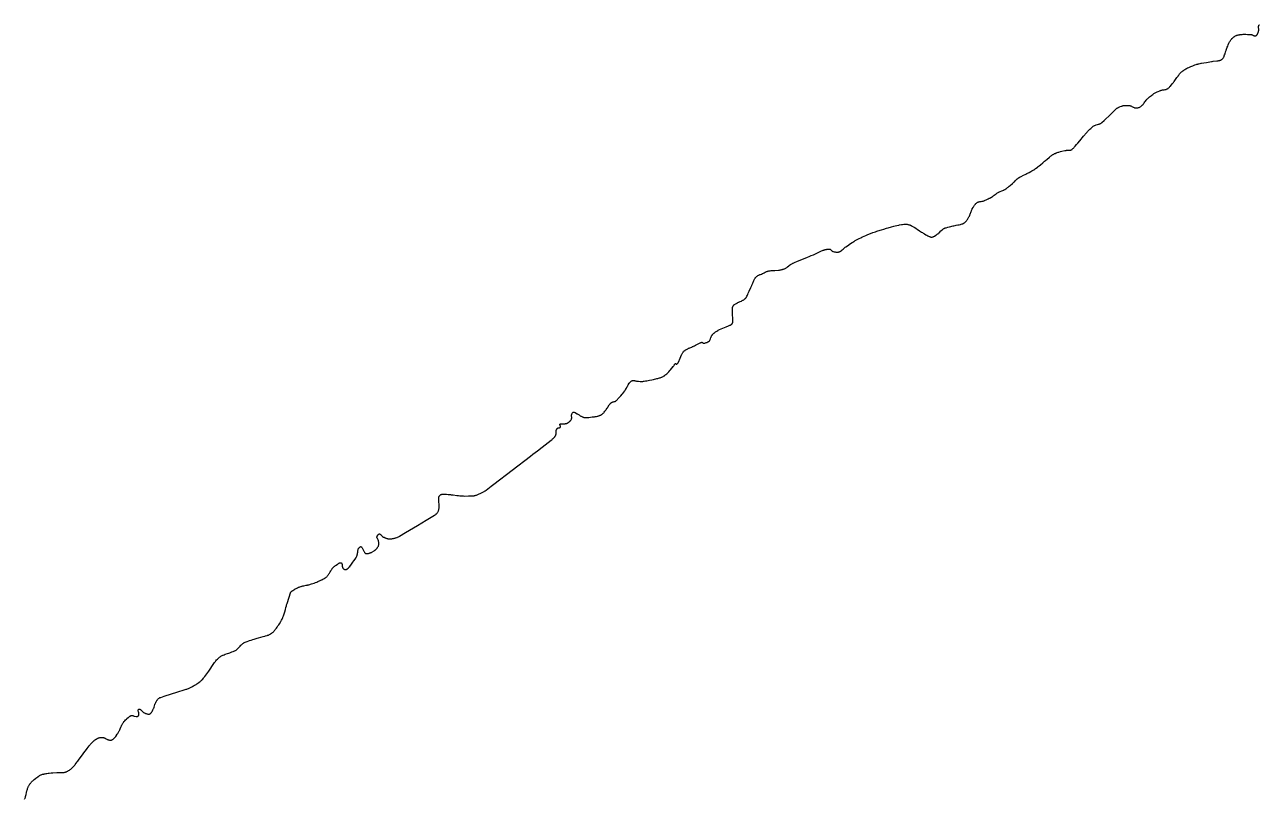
# Model space of a CAD drawing. Header units: millimetres. Extents: x 642261 to 742091, y 6812581 to 6930561.
# Drawn here: x 692498 to 694657, y 6823239 to 6824593 of the extents above; entities that cross this region are included whole.
import ezdxf

# ---------------------------------------------------------------- set-up
doc = ezdxf.new("R2010")
doc.units = ezdxf.units.MM
doc.layers.add('LimiteRegional', color=10, linetype='Continuous')

msp = doc.modelspace()

# ---------------------------------------------------------------- linework, layer by layer
at = {"layer": 'LimiteRegional', "color": 7, "linetype": 'Continuous'}
msp.add_lwpolyline([(692498.155, 6823239.124), (692498.736, 6823240.39), (692499.084, 6823241.248), (692499.3, 6823241.8261), (692499.699, 6823242.9921), (692499.9711, 6823243.8761), (692500.458, 6823245.663), (692500.888, 6823247.469), (692501.659, 6823251.104), (692502.245, 6823253.8181), (692502.567, 6823255.1621), (692503.047, 6823256.9311), (692503.314, 6823257.8041), (692503.757, 6823259.0961), (692504.259, 6823260.365), (692504.535, 6823260.9891), (692505.141, 6823262.2141), (692505.474, 6823262.815), (692506.015, 6823263.7), (692507.012, 6823265.182), (692507.528, 6823265.903), (692508.325, 6823266.961), (692509.152, 6823267.992), (692509.578, 6823268.498), (692510.454, 6823269.4901), (692510.906, 6823269.977), (692511.601, 6823270.697), (692512.562, 6823271.638), (692513.057, 6823272.1011), (692513.821, 6823272.7851), (692515.014, 6823273.7911), (692517.062, 6823275.4391), (692518.088, 6823276.2421), (692519.636, 6823277.4091), (692521.2011, 6823278.5201), (692521.993, 6823279.0501), (692523.599, 6823280.051), (692524.415, 6823280.5191), (692525.658, 6823281.1761), (692526.785, 6823281.71), (692527.357, 6823281.958), (692528.226, 6823282.306), (692529.557, 6823282.7681), (692530.923, 6823283.154), (692531.621, 6823283.3171), (692532.47, 6823283.496), (692534.17, 6823283.8221), (692535.87, 6823284.11), (692537.004, 6823284.2831), (692539.273, 6823284.585), (692540.976, 6823284.779), (692544.384, 6823285.097), (692547.795, 6823285.346), (692554.628, 6823285.748), (692555.442, 6823285.784), (692557.072, 6823285.8011), (692561.968, 6823285.6951), (692563.6, 6823285.71), (692564.415, 6823285.7441), (692565.636, 6823285.8401), (692566.168, 6823285.902), (692567.224, 6823286.067), (692568.269, 6823286.2851), (692568.96, 6823286.459), (692569.417, 6823286.588), (692570.323, 6823286.875), (692571.33, 6823287.2451), (692571.994, 6823287.518), (692573.299, 6823288.125), (692573.941, 6823288.458), (692575.202, 6823289.183), (692576.43, 6823289.982), (692577.229, 6823290.554), (692577.753, 6823290.952), (692578.778, 6823291.787), (692579.991, 6823292.8541), (692580.77, 6823293.574), (692582.266, 6823295.0371), (692582.986, 6823295.7801), (692584.384, 6823297.288), (692585.738, 6823298.827), (692586.623, 6823299.871), (692588.377, 6823302), (692590.208, 6823304.3001), (692591.406, 6823305.847), (692593.754, 6823308.9671), (692596.054, 6823312.1151), (692600.583, 6823318.4601), (692603.4906, 6823322.5276), (692603.987, 6823323.222), (692606.293, 6823326.3821), (692607.464, 6823327.954), (692609.248, 6823330.298), (692611.073, 6823332.6231), (692612.003, 6823333.777), (692612.9941, 6823334.963), (692613.498, 6823335.5421), (692614.265, 6823336.3931), (692615.442, 6823337.632), (692616.657, 6823338.8281), (692617.279, 6823339.4101), (692618.5569, 6823340.544), (692618.8589, 6823340.7982), (692619.0957, 6823340.9975), (692619.3453, 6823341.2026), (692619.8151, 6823341.5808), (692620.186, 6823341.8794), (692620.4428, 6823342.0751), (692620.6443, 6823342.2273), (692621.614, 6823342.9601), (692622.331, 6823343.4731), (692622.5288, 6823343.6059), (692622.6886, 6823343.7176), (692622.8696, 6823343.8414), (692623.0245, 6823343.9474), (692623.1528, 6823344.035), (692623.4877, 6823344.2617), (692625.158, 6823345.328), (692625.535, 6823345.549), (692626.307, 6823345.9471), (692626.806, 6823346.1602), (692627.101, 6823346.2861), (692627.64, 6823346.4801), (692628.003, 6823346.597), (692628.7381, 6823346.8), (692629.573, 6823346.98), (692630.134, 6823347.074), (692631.259, 6823347.2011), (692631.821, 6823347.237), (692632.939, 6823347.254), (692634.041, 6823347.2071), (692634.761, 6823347.1421), (692635.234, 6823347.085), (692636.159, 6823346.942), (692636.787, 6823346.7961), (692637.202, 6823346.6651), (692638.027, 6823346.337), (692638.436, 6823346.145), (692639.252, 6823345.7182), (692640.9121, 6823344.7592), (692641.688, 6823344.3111), (692642.503, 6823343.874), (692642.912, 6823343.6751), (692643.53, 6823343.408), (692644.151, 6823343.188), (692644.464, 6823343.098), (692645.728, 6823342.774), (692646.392, 6823342.625), (692647.41, 6823342.455), (692648.092, 6823342.3971), (692648.432, 6823342.388), (692648.937, 6823342.407), (692649.597, 6823342.498), (692649.92, 6823342.576), (692650.393, 6823342.737), (692650.848, 6823342.9561), (692651.069, 6823343.089), (692651.679, 6823343.498), (692652.843, 6823344.3541), (692653.938, 6823345.26), (692654.632, 6823345.8891), (692655.081, 6823346.3201), (692655.944, 6823347.206), (692656.867, 6823348.2391), (692657.457, 6823348.947), (692658.582, 6823350.408), (692659.121, 6823351.157), (692660.16, 6823352.69), (692661.158, 6823354.259), (692661.809, 6823355.3221), (692662.5293, 6823356.5339), (692663.09, 6823357.477), (692663.694, 6823358.5621), (692664.069, 6823359.295), (692664.765, 6823360.781), (692665.407, 6823362.2851), (692666.619, 6823365.3132), (692667.5511, 6823367.564), (692668.226, 6823369.04), (692668.588, 6823369.766), (692669.168, 6823370.839), (692669.803, 6823371.888), (692670.144, 6823372.4021), (692670.982, 6823373.576), (692671.56, 6823374.3311), (692671.955, 6823374.8241), (692672.766, 6823375.785), (692673.393, 6823376.487), (692674.698, 6823377.8551), (692676.07, 6823379.187), (692677.024, 6823380.063), (692679.026, 6823381.8121), (692680.226, 6823382.8201), (692680.832, 6823383.307), (692681.756, 6823383.9931), (692682.3819, 6823384.4092), (692682.7, 6823384.601), (692683.182, 6823384.8671), (692683.836, 6823385.1751), (692684.168, 6823385.306), (692684.675, 6823385.472), (692685.19, 6823385.5981), (692685.452, 6823385.6451), (692685.82, 6823385.677), (692686.0671, 6823385.673), (692686.561, 6823385.6101), (692686.809, 6823385.555), (692687.307, 6823385.4091), (692687.806, 6823385.229), (692688.808, 6823384.823), (692689.561, 6823384.542), (692689.938, 6823384.4281), (692690.503, 6823384.308), (692692.97, 6823383.8491), (692693.805, 6823383.7661), (692694.2221, 6823383.7611), (692694.775, 6823383.805), (692695.05, 6823383.853), (692695.46, 6823383.9611), (692695.866, 6823384.117), (692696.068, 6823384.2141), (692696.424, 6823384.4401), (692696.632, 6823384.616), (692696.758, 6823384.7441), (692696.984, 6823385.019), (692697.133, 6823385.241), (692697.389, 6823385.716), (692697.603, 6823386.217), (692697.9749, 6823387.2261), (692698.045, 6823387.434), (692698.136, 6823387.859), (692698.169, 6823388.294), (692698.162, 6823388.589), (692698.09, 6823389.188), (692698.029, 6823389.492), (692697.87, 6823390.106), (692697.252, 6823391.974), (692696.976, 6823392.9051), (692696.874, 6823393.365), (692696.791, 6823393.9701), (692696.778, 6823394.2681), (692696.8, 6823394.708), (692696.878, 6823395.14), (692696.941, 6823395.352), (692697.12, 6823395.768), (692697.237, 6823395.971), (692697.451, 6823396.27), (692697.628, 6823396.4501), (692697.763, 6823396.5481), (692698.062, 6823396.695), (692698.221, 6823396.746), (692698.549, 6823396.807), (692698.875, 6823396.818), (692699.082, 6823396.8021), (692699.45, 6823396.7201), (692699.657, 6823396.6441), (692700.064, 6823396.455), (692700.466, 6823396.221), (692700.731, 6823396.043), (692701.254, 6823395.6391), (692702.027, 6823394.938), (692702.538, 6823394.4241), (692703.555, 6823393.3351), (692704.708, 6823392.1121), (692705.493, 6823391.36), (692705.892, 6823391.0171), (692706.503, 6823390.56), (692707.129, 6823390.1851), (692707.449, 6823390.033), (692708.806, 6823389.4671), (692709.557, 6823389.1762), (692710.746, 6823388.7591), (692711.983, 6823388.395), (692712.61, 6823388.2451), (692713.446, 6823388.086), (692713.861, 6823388.028), (692714.476, 6823387.9701), (692715.08, 6823387.952), (692715.376, 6823387.9591), (692715.891, 6823388), (692716.143, 6823388.0361), (692716.512, 6823388.108), (692717.043, 6823388.2632), (692717.545, 6823388.477), (692717.784, 6823388.6071), (692718.234, 6823388.918), (692718.444, 6823389.1), (692718.741, 6823389.406), (692719.439, 6823390.264), (692719.869, 6823390.8522), (692720.142, 6823391.251), (692720.657, 6823392.0621), (692721.02, 6823392.681), (692721.696, 6823393.9461), (692722.321, 6823395.2381), (692723.504, 6823397.8752), (692723.828, 6823398.641), (692724.414, 6823400.186), (692725.992, 6823404.8631), (692726.582, 6823406.406), (692726.91, 6823407.169), (692727.457, 6823408.3022), (692728.267, 6823409.7851), (692728.704, 6823410.52), (692729.402, 6823411.603), (692730.153, 6823412.647), (692730.549, 6823413.1491), (692731.099, 6823413.7941), (692731.384, 6823414.1041), (692731.824, 6823414.5521), (692732.512, 6823415.1831), (692733.153, 6823415.697), (692733.484, 6823415.936), (692733.995, 6823416.2701), (692734.792, 6823416.7122), (692735.628, 6823417.0781), (692736.061, 6823417.23), (692742.303, 6823419.2171), (692754.797, 6823423.113), (692764.161, 6823426.05), (692778.83, 6823430.723), (692780.751, 6823431.3721), (692782.019, 6823431.8361), (692782.858, 6823432.1581), (692784.524, 6823432.8341), (692785.763, 6823433.367), (692788.219, 6823434.496), (692790.648, 6823435.704), (692792.255, 6823436.5491), (692793.3221, 6823437.13), (692795.447, 6823438.3281), (692797.128, 6823439.324), (692797.957, 6823439.838), (692799.185, 6823440.6281), (692800.991, 6823441.859), (692802.751, 6823443.146), (692803.611, 6823443.811), (692805.293, 6823445.186), (692806.113, 6823445.8971), (692807.315, 6823446.992), (692808.354, 6823447.9949), (692808.863, 6823448.508), (692809.613, 6823449.2911), (692810.707, 6823450.497), (692811.7611, 6823451.7411), (692812.273, 6823452.378), (692813.199, 6823453.5651), (692815.013, 6823455.9541), (692816.787, 6823458.363), (692820.267, 6823463.2241), (692822.531, 6823466.499), (692826.955, 6823473.1152), (692829.208, 6823476.41), (692830.364, 6823478.044), (692831.363, 6823479.402), (692831.878, 6823480.076), (692832.67, 6823481.075), (692833.902, 6823482.542), (692835.192, 6823483.959), (692835.859, 6823484.644), (692836.773, 6823485.5311), (692837.24, 6823485.961), (692837.954, 6823486.589), (692839.057, 6823487.488), (692840.07, 6823488.2411), (692840.588, 6823488.5991), (692841.38, 6823489.1131), (692842.602, 6823489.827), (692843.866, 6823490.469), (692844.514, 6823490.761), (692845.414, 6823491.136), (692847.227, 6823491.8321), (692849.053, 6823492.4721), (692852.721, 6823493.677), (692855.4631, 6823494.6041), (692856.823, 6823495.102), (692860.662, 6823496.5811), (692862.571, 6823497.3461), (692865.413, 6823498.5461), (692865.94, 6823498.789), (692866.957, 6823499.3361), (692867.93, 6823499.954), (692868.557, 6823500.402), (692868.966, 6823500.7151), (692869.766, 6823501.3711), (692870.35, 6823501.888), (692871.488, 6823502.9731), (692872.595, 6823504.1101), (692874.761, 6823506.4591), (692876.394, 6823508.205), (692877.227, 6823509.05), (692878.368, 6823510.127), (692878.955, 6823510.6391), (692879.859, 6823511.366), (692880.798, 6823512.037), (692881.281, 6823512.349), (692882.28, 6823512.92), (692882.797, 6823513.1771), (692883.596, 6823513.523), (692885.753, 6823514.359), (692887.196, 6823514.897), (692890.096, 6823515.9311), (692891.551, 6823516.4301), (692894.472, 6823517.395), (692897.406, 6823518.3241), (692899.367, 6823518.926), (692903.3, 6823520.1021), (692904.64, 6823520.4892), (692907.327, 6823521.2291), (692915.413, 6823523.3431), (692918.103, 6823524.0799), (692919.444, 6823524.4651), (692921.45, 6823525.072), (692922.422, 6823525.398), (692923.061, 6823525.636), (692924.317, 6823526.159), (692924.936, 6823526.4421), (692926.156, 6823527.05), (692927.358, 6823527.7081), (692928.15, 6823528.172), (692929.717, 6823529.1541), (692930.897, 6823529.973), (692931.461, 6823530.404), (692932.543, 6823531.314), (692933.232, 6823531.9571), (692933.678, 6823532.4041), (692934.541, 6823533.34), (692935.6751, 6823534.665), (692936.411, 6823535.555), (692937.839, 6823537.355), (692938.532, 6823538.2651), (692939.878, 6823540.11), (692941.177, 6823541.9901), (692942.018, 6823543.2651), (692942.569, 6823544.126), (692943.648, 6823545.8731), (692946.07, 6823549.9271), (692947.23, 6823551.9711), (692948.325, 6823554.0411), (692948.842, 6823555.089), (692949.493, 6823556.503), (692949.8, 6823557.2191), (692950.235, 6823558.3031), (692950.826, 6823559.9581), (692951.332, 6823561.531), (692952.284, 6823564.6922), (692952.886, 6823566.807), (692954.05, 6823571.045), (692954.924, 6823574.223), (692955.829, 6823577.39), (692956.302, 6823578.9681), (692957.049, 6823581.3242), (692963.756, 6823601.731), (692965.188, 6823602.788), (692965.915, 6823603.3031), (692967.02, 6823604.0561), (692968.707, 6823605.144), (692970.429, 6823606.178), (692971.302, 6823606.675), (692973.074, 6823607.625), (692973.972, 6823608.0781), (692975.333, 6823608.7291), (692977.173, 6823609.5411), (692978.104, 6823609.9229), (692979.513, 6823610.4651), (692980.938, 6823610.968), (692981.655, 6823611.205), (692982.625, 6823611.496), (692983.276, 6823611.67), (692984.587, 6823611.9771), (692986.567, 6823612.3611), (692990.5481, 6823613.018), (692992.528, 6823613.3821), (692993.511, 6823613.593), (692994.9739, 6823613.961), (692999.784, 6823615.3281), (693002.176, 6823616.0601), (693004.553, 6823616.8531), (693005.734, 6823617.279), (693006.789, 6823617.682), (693008.871, 6823618.54), (693010.926, 6823619.452), (693015.013, 6823621.356), (693017.0979, 6823622.3571), (693018.129, 6823622.8741), (693019.658, 6823623.679), (693021.166, 6823624.524), (693021.91, 6823624.9641), (693023.378, 6823625.882), (693024.102, 6823626.3631), (693025.173, 6823627.113), (693025.592, 6823627.4291), (693026.389, 6823628.0991), (693027.133, 6823628.816), (693027.603, 6823629.3182), (693027.906, 6823629.6621), (693028.488, 6823630.373), (693029.1091, 6823631.2031), (693029.506, 6823631.7721), (693030.266, 6823632.942), (693030.992, 6823634.1461), (693032.392, 6823636.6051), (693033.447, 6823638.451), (693034.177, 6823639.661), (693034.555, 6823640.255), (693035.143, 6823641.1301), (693035.76, 6823641.9791), (693036.081, 6823642.393), (693036.753, 6823643.1971), (693037.104, 6823643.585), (693037.653, 6823644.148), (693038.428, 6823644.881), (693038.9549, 6823645.352), (693040.036, 6823646.2581), (693040.588, 6823646.695), (693041.713, 6823647.545), (693042.861, 6823648.3711), (693045.213, 6823649.9861), (693046.466, 6823650.8351), (693047.141, 6823651.2671), (693047.8331, 6823651.6731), (693048.183, 6823651.8591), (693048.885, 6823652.1831), (693049.234, 6823652.3151), (693049.752, 6823652.467), (693050.204, 6823652.549), (693050.4259, 6823652.569), (693050.7531, 6823652.571), (693051.227, 6823652.503), (693051.53, 6823652.4071), (693051.6769, 6823652.343), (693051.8931, 6823652.2239), (693052.098, 6823652.0711), (693052.222, 6823651.9521), (693052.44, 6823651.676), (693052.71, 6823651.1961), (693052.862, 6823650.849), (693053.132, 6823650.1441), (693053.282, 6823649.683), (693053.356, 6823649.3721), (693053.457, 6823648.7441), (693053.511, 6823648.1102), (693053.555, 6823646.832), (693053.614, 6823645.876), (693053.704, 6823645.246), (693053.772, 6823644.933), (693053.909, 6823644.4691), (693054.097, 6823644.011), (693054.212, 6823643.7851), (693054.478, 6823643.342), (693054.673, 6823643.064), (693055.103, 6823642.5461), (693055.335, 6823642.308), (693055.829, 6823641.872), (693056.358, 6823641.492), (693056.727, 6823641.2701), (693056.978, 6823641.137), (693057.491, 6823640.905), (693057.713, 6823640.8231), (693058.181, 6823640.697), (693058.674, 6823640.6211), (693059.355, 6823640.5961), (693059.699, 6823640.618), (693060.213, 6823640.6921), (693060.466, 6823640.7481), (693060.837, 6823640.8561), (693061.311, 6823641.045), (693061.537, 6823641.1591), (693061.857, 6823641.355), (693062.153, 6823641.58), (693062.291, 6823641.7031), (693063.599, 6823642.985), (693064.231, 6823643.633), (693065.154, 6823644.6191), (693066.485, 6823646.132), (693067.756, 6823647.696), (693068.371, 6823648.5009), (693071.985, 6823653.3691), (693073.771, 6823655.8191), (693075.989, 6823658.861), (693077.057, 6823660.411), (693077.735, 6823661.475), (693078.061, 6823662.0199), (693078.531, 6823662.857), (693078.942, 6823663.706), (693079.175, 6823664.285), (693079.315, 6823664.6751), (693079.562, 6823665.465), (693079.866, 6823666.6691), (693080.039, 6823667.4811), (693080.354, 6823669.1121), (693080.732, 6823670.9361), (693080.82, 6823671.375), (693080.931, 6823672.258), (693080.973, 6823672.8501), (693081.043, 6823674.039), (693081.137, 6823674.932), (693081.244, 6823675.5271), (693081.317, 6823675.8241), (693081.4531, 6823676.269), (693081.6279, 6823676.7131), (693081.732, 6823676.935), (693082.021, 6823677.449), (693082.239, 6823677.775), (693082.726, 6823678.387), (693082.988, 6823678.672), (693083.534, 6823679.1959), (693084.089, 6823679.6571), (693084.453, 6823679.9281), (693085.132, 6823680.374), (693085.387, 6823680.498), (693085.611, 6823680.559), (693085.889, 6823680.578), (693086.054, 6823680.557), (693086.3831, 6823680.451), (693086.708, 6823680.2631), (693086.9241, 6823680.0951), (693087.351, 6823679.668), (693087.829, 6823679.055), (693088.145, 6823678.581), (693088.774, 6823677.5031), (693089.401, 6823676.296), (693090.662, 6823673.708), (693091.3, 6823672.433), (693091.622, 6823671.8229), (693092.275, 6823670.693), (693092.6059, 6823670.1859), (693093.11, 6823669.516), (693093.45, 6823669.139), (693093.623, 6823668.9751), (693093.883, 6823668.759), (693094.234, 6823668.536), (693094.412, 6823668.4531), (693094.681, 6823668.368), (693094.953, 6823668.3319), (693095.09, 6823668.3331), (693096.203, 6823668.4171), (693096.824, 6823668.483), (693097.822, 6823668.613), (693099.426, 6823668.8941), (693100.537, 6823669.145), (693101.098, 6823669.291), (693101.938, 6823669.5391), (693103.043, 6823669.926), (693103.584, 6823670.1452), (693104.373, 6823670.507), (693105.128, 6823670.9121), (693105.49, 6823671.13), (693109.22, 6823673.4621), (693110.402, 6823674.257), (693110.977, 6823674.6681), (693112.087, 6823675.5271), (693112.62, 6823675.981), (693113.388, 6823676.697), (693114.038, 6823677.3749), (693114.349, 6823677.731), (693114.8, 6823678.287), (693115.436, 6823679.175), (693116.019, 6823680.137), (693116.29, 6823680.6471), (693116.447, 6823680.975), (693116.716, 6823681.633), (693116.928, 6823682.2961), (693117.041, 6823682.7391), (693117.205, 6823683.63), (693117.282, 6823684.3001), (693117.314, 6823684.7481), (693117.34, 6823685.6431), (693117.326, 6823686.539), (693117.2379, 6823688.3221), (693117.17, 6823689.646), (693117.154, 6823689.8871), (693117.077, 6823690.37), (693116.948, 6823690.8521), (693116.838, 6823691.172), (693116.57, 6823691.8131), (693116.081, 6823692.7722), (693115.027, 6823694.684), (693114.722, 6823695.32), (693114.588, 6823695.6381), (693114.418, 6823696.114), (693114.261, 6823696.7489), (693114.218, 6823697.066), (693114.203, 6823697.5421), (693114.255, 6823698.0171), (693114.309, 6823698.2551), (693114.477, 6823698.731), (693114.594, 6823698.9681), (693114.811, 6823699.325), (693115.526, 6823700.3431), (693115.899, 6823700.8401), (693116.471, 6823701.534), (693116.86, 6823701.9441), (693117.057, 6823702.1299), (693117.353, 6823702.3781), (693117.749, 6823702.646), (693117.948, 6823702.749), (693118.246, 6823702.861), (693118.543, 6823702.9181), (693118.691, 6823702.924), (693118.821, 6823702.916), (693119.079, 6823702.8641), (693119.335, 6823702.77), (693119.506, 6823702.6851), (693119.846, 6823702.467), (693120.1, 6823702.267), (693120.609, 6823701.79), (693121.119, 6823701.2391), (693122.151, 6823700.048), (693122.677, 6823699.4731), (693122.944, 6823699.206), (693123.349, 6823698.8411), (693123.761, 6823698.532), (693123.971, 6823698.4031), (693125.735, 6823697.4051), (693126.664, 6823696.9009), (693128.099, 6823696.171), (693129.079, 6823695.721), (693129.573, 6823695.5111), (693130.319, 6823695.221), (693131.319, 6823694.8861), (693131.819, 6823694.7451), (693132.57, 6823694.5699), (693133.317, 6823694.444), (693133.6891, 6823694.4012), (693135.164, 6823694.2979), (693136.163, 6823694.271), (693136.835, 6823694.271), (693138.192, 6823694.315), (693138.874, 6823694.358), (693140.246, 6823694.488), (693141.164, 6823694.605), (693142.388, 6823694.8), (693143, 6823694.9139), (693144.371, 6823695.21), (693145.733, 6823695.559), (693146.409, 6823695.754), (693147.415, 6823696.0701), (693148.739, 6823696.538), (693149.391, 6823696.791), (693150.357, 6823697.194), (693151.773, 6823697.8521), (693153.1419, 6823698.573), (693153.808, 6823698.957), (693164.2, 6823705.151), (693184.911, 6823717.569), (693200.446, 6823726.863), (693214.726, 6823735.339), (693215.746, 6823735.991), (693216.238, 6823736.339), (693216.952, 6823736.8911), (693217.637, 6823737.48), (693217.969, 6823737.7881), (693218.608, 6823738.4352), (693218.915, 6823738.7731), (693219.361, 6823739.3001), (693219.926, 6823740.0401), (693220.195, 6823740.4261), (693220.583, 6823741.0271), (693221.126, 6823741.9771), (693221.572, 6823742.9041), (693221.824, 6823743.526), (693221.972, 6823743.941), (693222.227, 6823744.775), (693222.384, 6823745.403), (693222.475, 6823745.823), (693222.624, 6823746.6651), (693222.78, 6823747.935), (693222.848, 6823748.786), (693222.927, 6823750.4951), (693222.938, 6823751.3889), (693222.93, 6823751.985), (693222.882, 6823753.178), (693222.75, 6823754.967), (693222.408, 6823758.548), (693222.271, 6823760.337), (693222.228, 6823761.232), (693222.208, 6823762.5741), (693222.204, 6823763.259), (693222.183, 6823764.6241), (693222.213, 6823765.6431), (693222.28, 6823766.3191), (693222.334, 6823766.656), (693222.443, 6823767.1611), (693222.654, 6823767.8311), (693222.791, 6823768.165), (693223.0409, 6823768.666), (693223.35, 6823769.1641), (693223.528, 6823769.413), (693223.723, 6823769.6621), (693224.128, 6823770.1209), (693224.553, 6823770.532), (693224.847, 6823770.7801), (693225.457, 6823771.2151), (693225.931, 6823771.4901), (693226.255, 6823771.6509), (693226.918, 6823771.92), (693227.256, 6823772.029), (693227.942, 6823772.199), (693228.639, 6823772.3101), (693229.107, 6823772.3531), (693230.048, 6823772.3711), (693233.771, 6823772.233), (693235.634, 6823772.1331), (693238.427, 6823771.9441), (693241.216, 6823771.7061), (693242.607, 6823771.568), (693244.206, 6823771.3911), (693247.402, 6823770.982), (693253.789, 6823770.086), (693256.986, 6823769.6791), (693259.121, 6823769.4511), (693260.1889, 6823769.354), (693261.793, 6823769.2351), (693264.205, 6823769.124), (693265.32, 6823769.1001), (693267.551, 6823769.086), (693274.244, 6823769.162), (693279.177, 6823769.244), (693281.643, 6823769.32), (693282.546, 6823769.38), (693283.144, 6823769.447), (693284.331, 6823769.6411), (693284.921, 6823769.7671), (693286.094, 6823770.0671), (693287.257, 6823770.425), (693288.029, 6823770.692), (693289.563, 6823771.278), (693291.737, 6823772.176), (693292.812, 6823772.639), (693294.407, 6823773.3521), (693296.759, 6823774.476), (693298.297, 6823775.268), (693299.056, 6823775.679), (693300.182, 6823776.314), (693301.658, 6823777.2011), (693302.385, 6823777.663), (693303.462, 6823778.38), (693305.042, 6823779.514), (693313.932, 6823786.219), (693318.362, 6823789.59), (693382.92, 6823838.93), (693386.9231, 6823841.9991), (693394.904, 6823848.167), (693402.863, 6823854.3631), (693418.76, 6823866.7981), (693420.355, 6823868.1001), (693421.125, 6823868.773), (693422.2471, 6823869.818), (693423.33, 6823870.915), (693423.857, 6823871.486), (693424.884, 6823872.678), (693425.385, 6823873.302), (693426.12, 6823874.2761), (693426.408, 6823874.712), (693426.575, 6823875.01), (693426.859, 6823875.6211), (693426.979, 6823875.9329), (693427.184, 6823876.568), (693427.353, 6823877.2131), (693427.64, 6823878.515), (693427.71, 6823878.924), (693427.738, 6823879.199), (693427.758, 6823879.7531), (693427.742, 6823880.311), (693427.655, 6823881.4341), (693427.599, 6823882.2781), (693427.602, 6823883.118), (693427.6399, 6823883.535), (693427.761, 6823884.154), (693427.909, 6823884.619), (693428.03, 6823884.9171), (693428.323, 6823885.4901), (693428.491, 6823885.7651), (693428.865, 6823886.2941), (693429.282, 6823886.8001), (693429.5781, 6823887.1251), (693430.201, 6823887.753), (693430.481, 6823887.9701), (693430.685, 6823888.0791), (693430.828, 6823888.137), (693431.129, 6823888.223), (693431.609, 6823888.2971), (693432.62, 6823888.343), (693433.368, 6823888.403), (693433.837, 6823888.5082), (693434.056, 6823888.5901), (693434.363, 6823888.7631), (693434.6369, 6823889.0031), (693434.76, 6823889.152), (693434.846, 6823889.28), (693434.976, 6823889.5421), (693435.061, 6823889.81), (693435.161, 6823890.3521), (693435.168, 6823890.6851), (693435.133, 6823890.9121), (693434.986, 6823891.3741), (693434.7689, 6823891.845), (693434.275, 6823892.7882), (693434.074, 6823893.2501), (693434.001, 6823893.477), (693433.944, 6823893.773), (693433.935, 6823893.9171), (693433.952, 6823894.1301), (693434.03, 6823894.3881), (693434.215, 6823894.6841), (693434.401, 6823894.8721), (693434.695, 6823895.082), (693434.892, 6823895.1841), (693435.291, 6823895.311), (693435.694, 6823895.36), (693436.508, 6823895.346), (693437.121, 6823895.3511), (693437.683, 6823895.3891), (693438.81, 6823895.424), (693442.193, 6823895.423), (693443.318, 6823895.4721), (693443.879, 6823895.5191), (693444.72, 6823895.6291), (693445.403, 6823895.77), (693445.846, 6823895.894), (693446.136, 6823895.99), (693446.706, 6823896.21), (693447.124, 6823896.399), (693447.943, 6823896.8351), (693448.744, 6823897.338), (693449.272, 6823897.706), (693450.32, 6823898.5081), (693450.885, 6823898.986), (693451.239, 6823899.314), (693451.897, 6823899.992), (693452.202, 6823900.343), (693452.77, 6823901.066), (693453.287, 6823901.8211), (693453.608, 6823902.3421), (693454.2, 6823903.426), (693454.297, 6823903.6311), (693454.454, 6823904.048), (693454.568, 6823904.474), (693454.622, 6823904.762), (693454.685, 6823905.35), (693454.698, 6823905.647), (693454.691, 6823906.2511), (693454.653, 6823906.862), (693454.533, 6823908.1001), (693454.453, 6823909.033), (693454.431, 6823909.499), (693454.432, 6823910.116), (693454.449, 6823910.423), (693454.5, 6823910.88), (693454.6421, 6823911.5571), (693454.789, 6823912), (693454.88, 6823912.22), (693455.041, 6823912.545), (693455.753, 6823913.8361), (693456.157, 6823914.4651), (693456.445, 6823914.8401), (693456.595, 6823915.0091), (693456.828, 6823915.232), (693457.154, 6823915.4641), (693457.324, 6823915.547), (693457.587, 6823915.625), (693457.8599, 6823915.641), (693458.001, 6823915.624), (693458.675, 6823915.4661), (693459.128, 6823915.325), (693460.04, 6823914.9741), (693460.497, 6823914.769), (693461.413, 6823914.3191), (693464.12, 6823912.8631), (693464.943, 6823912.413), (693465.483, 6823912.0971), (693466.55, 6823911.4361), (693467.605, 6823910.75), (693469.708, 6823909.371), (693470.773, 6823908.712), (693471.3131, 6823908.396), (693472.41, 6823907.806), (693472.97, 6823907.5341), (693473.828, 6823907.163), (693474.708, 6823906.841), (693475.158, 6823906.7011), (693475.745, 6823906.543), (693476.137, 6823906.451), (693476.925, 6823906.298), (693478.115, 6823906.1399), (693478.913, 6823906.079), (693479.447, 6823906.0561), (693480.519, 6823906.048), (693481.325, 6823906.073), (693482.944, 6823906.187), (693484.567, 6823906.369), (693487.814, 6823906.838), (693490.235, 6823907.1901), (693491.437, 6823907.3382), (693494.4491, 6823907.677), (693495.951, 6823907.869), (693497.45, 6823908.092), (693498.198, 6823908.22), (693499.692, 6823908.515), (693500.439, 6823908.686), (693501.556, 6823908.9751), (693502.237, 6823909.178), (693503.131, 6823909.4861), (693503.571, 6823909.656), (693504.544, 6823910.0761), (693505.491, 6823910.548), (693505.954, 6823910.8029), (693506.858, 6823911.352), (693507.298, 6823911.6461), (693507.944, 6823912.1091), (693508.774, 6823912.7701), (693509.176, 6823913.119), (693509.761, 6823913.664), (693510.596, 6823914.5331), (693511.354, 6823915.394), (693512.795, 6823917.14), (693514.162, 6823918.9141), (693515.048, 6823920.111), (693516.796, 6823922.53), (693517.224, 6823923.141), (693518.042, 6823924.3821), (693520.397, 6823928.1701), (693521.228, 6823929.414), (693521.665, 6823930.0271), (693522.357, 6823930.928), (693522.661, 6823931.272), (693522.879, 6823931.483), (693523.346, 6823931.869), (693523.592, 6823932.0471), (693524.104, 6823932.3749), (693524.635, 6823932.678), (693525.716, 6823933.247), (693526.141, 6823933.444), (693526.434, 6823933.555), (693527.037, 6823933.735), (693527.657, 6823933.876), (693528.915, 6823934.1121), (693529.842, 6823934.3181), (693530.435, 6823934.5021), (693530.722, 6823934.6151), (693531.137, 6823934.816), (693531.529, 6823935.0631), (693531.716, 6823935.206), (693532.775, 6823936.1001), (693533.461, 6823936.713), (693534.79, 6823937.9751), (693535.435, 6823938.622), (693536.694, 6823939.945), (693537.921, 6823941.3011), (693538.725, 6823942.219), (693540.316, 6823944.0831), (693542.707, 6823946.9351), (693543.885, 6823948.366), (693545.625, 6823950.531), (693547.324, 6823952.727), (693548.156, 6823953.84), (693548.625, 6823954.502), (693548.923, 6823954.952), (693549.488, 6823955.869), (693550.2799, 6823957.278), (693551.786, 6823960.1571), (693552.567, 6823961.5951), (693552.98, 6823962.306), (693553.637, 6823963.357), (693555.411, 6823966.0801), (693556.043, 6823966.973), (693556.371, 6823967.405), (693557.056, 6823968.229), (693557.415, 6823968.615), (693557.978, 6823969.1561), (693558.506, 6823969.591), (693558.779, 6823969.791), (693559.204, 6823970.0661), (693559.873, 6823970.4181), (693560.342, 6823970.6091), (693560.584, 6823970.691), (693560.957, 6823970.7951), (693561.596, 6823970.9121), (693562.022, 6823970.95), (693562.307, 6823970.959), (693562.877, 6823970.942), (693563.306, 6823970.9032), (693564.164, 6823970.7691), (693565.025, 6823970.5801), (693566.751, 6823970.134), (693568.049, 6823969.833), (693568.7, 6823969.722), (693569.35, 6823969.651), (693569.676, 6823969.6331), (693571.259, 6823969.56), (693574.432, 6823969.373), (693576.017, 6823969.312), (693576.809, 6823969.3001), (693578.389, 6823969.333), (693579.177, 6823969.383), (693580.355, 6823969.5111), (693581.527, 6823969.6801), (693583.862, 6823970.0621), (693586.19, 6823970.4891), (693590.834, 6823971.428), (693595.003, 6823972.3181), (693597.774, 6823972.9301), (693603.313, 6823974.185), (693605.393, 6823974.6801), (693606.425, 6823974.9441), (693607.965, 6823975.3721), (693609.493, 6823975.8481), (693610.252, 6823976.1081), (693611.762, 6823976.679), (693612.513, 6823976.993), (693613.633, 6823977.5031), (693614.499, 6823977.9371), (693615.063, 6823978.2431), (693616.165, 6823978.888), (693616.702, 6823979.228), (693617.751, 6823979.9381), (693618.7681, 6823980.689), (693619.429, 6823981.209), (693620.715, 6823982.2961), (693622.107, 6823983.583), (693623.008, 6823984.474), (693623.598, 6823985.081), (693624.754, 6823986.3221), (693626.441, 6823988.2371), (693627.542, 6823989.5382), (693629.712, 6823992.169), (693632.15, 6823995.1131), (693632.425, 6823995.465), (693632.593, 6823995.706), (693632.897, 6823996.202), (693633.173, 6823996.712), (693633.689, 6823997.7591), (693634.1, 6823998.5491), (693634.41, 6823999.068), (693634.581, 6823999.324), (693634.862, 6823999.702), (693635.349, 6824000.2511), (693635.567, 6824000.4221), (693635.683, 6824000.478), (693635.8825, 6824000.5056), (693636.047, 6824000.4441), (693636.176, 6824000.3461), (693636.433, 6824000.102), (693636.679, 6823999.916), (693637.153, 6823999.733), (693637.386, 6823999.6651), (693637.74, 6823999.6081), (693638.022, 6823999.6326), (693638.228, 6823999.7101), (693638.52, 6823999.888), (693639.08, 6824000.2861), (693639.435, 6824000.581), (693639.88, 6824001.0091), (693640.09, 6824001.235), (693640.527, 6824001.7741), (693640.911, 6824002.349), (693641.081, 6824002.6481), (693641.308, 6824003.1081), (693644.147, 6824009.6849), (693646.847, 6824015.6821), (693647.442, 6824016.9221), (693647.76, 6824017.53), (693648.264, 6824018.4311), (693649.086, 6824019.76), (693649.511, 6824020.367), (693649.811, 6824020.755), (693650.451, 6824021.4961), (693650.79, 6824021.849), (693651.501, 6824022.5201), (693652.253, 6824023.147), (693652.776, 6824023.542), (693653.865, 6824024.2771), (693655.583, 6824025.311), (693656.451, 6824025.798), (693657.767, 6824026.492), (693659.104, 6824027.144), (693659.783, 6824027.4551), (693661.366, 6824028.135), (693664.556, 6824029.4281), (693666.138, 6824030.0981), (693666.921, 6824030.452), (693667.775, 6824030.857), (693669.463, 6824031.703), (693671.131, 6824032.5841), (693674.452, 6824034.393), (693676.9741, 6824035.7361), (693678.258, 6824036.3871), (693679.185, 6824036.8141), (693679.656, 6824037.006), (693680.367, 6824037.266), (693681.4371, 6824037.5861), (693681.723, 6824037.6361), (693681.917, 6824037.6452), (693682.309, 6824037.6131), (693682.507, 6824037.5751), (693682.905, 6824037.465), (693683.301, 6824037.3211), (693684.1185, 6824036.9621), (693684.308, 6824036.8081), (693684.667, 6824036.312), (693684.8336, 6824036.1546), (693684.995, 6824036.086), (693685.282, 6824036.0461), (693685.877, 6824036.0281), (693686.486, 6824036.083), (693686.89, 6824036.154), (693687.157, 6824036.2151), (693687.674, 6824036.365), (693689.91, 6824037.1371), (693691.018, 6824037.5551), (693692.673, 6824038.243), (693693.9571, 6824038.8091), (693694.567, 6824039.144), (693694.949, 6824039.414), (693695.131, 6824039.566), (693695.392, 6824039.822), (693695.644, 6824040.121), (693695.795, 6824040.3261), (693696.061, 6824040.752), (693696.392, 6824041.418), (693696.951, 6824042.801), (693697.315, 6824043.784), (693697.958, 6824045.775), (693698.321, 6824046.757), (693698.531, 6824047.239), (693699.031, 6824048.2389), (693699.301, 6824048.7271), (693699.734, 6824049.4421), (693700.2, 6824050.135), (693700.446, 6824050.473), (693700.966, 6824051.1302), (693701.241, 6824051.4501), (693701.671, 6824051.9161), (693702.638, 6824052.8701), (693703.3041, 6824053.472), (693703.757, 6824053.861), (693704.69, 6824054.614), (693706.317, 6824055.8591), (693707.142, 6824056.4621), (693708.409, 6824057.3331), (693709.861, 6824058.2441), (693710.604, 6824058.6681), (693711.748, 6824059.2511), (693713.155, 6824059.901), (693715.986, 6824061.156), (693718.8339, 6824062.3691), (693724.552, 6824064.7371), (693728.832, 6824066.535), (693730.962, 6824067.464), (693731.869, 6824067.878), (693733.661, 6824068.762), (693734.062, 6824068.991), (693734.253, 6824069.117), (693734.526, 6824069.3241), (693734.906, 6824069.678), (693735.246, 6824070.0902), (693735.4, 6824070.3211), (693735.613, 6824070.692), (693735.739, 6824070.9411), (693735.951, 6824071.4431), (693736.039, 6824071.697), (693736.18, 6824072.2089), (693736.278, 6824072.7271), (693736.322, 6824073.0761), (693736.36, 6824073.78), (693736.377, 6824076.2601), (693736.365, 6824077.5002), (693736.301, 6824079.358), (693735.942, 6824086.175), (693735.982, 6824092.823), (693735.978, 6824093.2411), (693735.9401, 6824094.081), (693735.901, 6824094.643), (693735.816, 6824095.767), (693735.773, 6824096.609), (693735.77, 6824097.448), (693735.79, 6824097.866), (693735.856, 6824098.49), (693735.955, 6824099.0411), (693736.022, 6824099.315), (693736.144, 6824099.725), (693736.385, 6824100.335), (693736.703, 6824100.938), (693736.893, 6824101.237), (693737.111, 6824101.544), (693737.568, 6824102.1101), (693738.053, 6824102.615), (693738.39, 6824102.922), (693739.092, 6824103.476), (693739.455, 6824103.7282), (693740.2, 6824104.19), (693740.963, 6824104.614), (693742.514, 6824105.4181), (693743.667, 6824106.055), (693744.23, 6824106.406), (693744.607, 6824106.6461), (693745.382, 6824107.102), (693746.1811, 6824107.5301), (693746.726, 6824107.8031), (693747.837, 6824108.323), (693748.969, 6824108.82), (693751.249, 6824109.7911), (693752.932, 6824110.5431), (693754.02, 6824111.079), (693754.5511, 6824111.3609), (693755.325, 6824111.807), (693756.311, 6824112.4491), (693756.78, 6824112.7951), (693757.452, 6824113.3481), (693758.081, 6824113.946), (693758.378, 6824114.2641), (693758.933, 6824114.94), (693759.191, 6824115.299), (693759.5501, 6824115.866), (693760.025, 6824116.689), (693760.94, 6824118.3441), (693761.814, 6824120.013), (693762.377, 6824121.132), (693763.459, 6824123.3831), (693765.003, 6824126.7851), (693767.957, 6824133.632), (693768.95, 6824135.9), (693769.454, 6824137.051), (693769.731, 6824137.6619), (693770.226, 6824138.7539), (693771.266, 6824141.075), (693773.313, 6824145.729), (693774.396, 6824148.043), (693774.4648, 6824148.181), (693774.969, 6824149.1932), (693775.29, 6824149.773), (693775.523, 6824150.142), (693776.031, 6824150.8412), (693776.305, 6824151.1721), (693776.89, 6824151.8001), (693777.0473, 6824151.9453), (693777.506, 6824152.3693), (693777.966, 6824152.75), (693778.907, 6824153.4351), (693779.653, 6824153.91), (693780.167, 6824154.2111), (693781.0583, 6824154.6885), (693781.229, 6824154.78), (693781.775, 6824155.0491), (693782.891, 6824155.5641), (693783.0534, 6824155.6344), (693783.2286, 6824155.7104), (693783.5386, 6824155.8439), (693784.029, 6824156.0551), (693784.5097, 6824156.2519), (693786.336, 6824157.0001), (693788.054, 6824157.711), (693788.8727, 6824158.0613), (693790.129, 6824158.652), (693791.029, 6824159.1031), (693792.817, 6824160.016), (693794.158, 6824160.6799), (693795.513, 6824161.291), (693796.199, 6824161.569), (693797.125, 6824161.9011), (693797.5941, 6824162.049), (693798.306, 6824162.244), (693799.3959, 6824162.471), (693800.169, 6824162.587), (693801.719, 6824162.754), (693803.273, 6824162.855), (693806.386, 6824162.9691), (693808.719, 6824163.079), (693809.883, 6824163.1741), (693815.956, 6824163.728), (693817.975, 6824163.962), (693818.982, 6824164.101), (693820.321, 6824164.3192), (693820.99, 6824164.4431), (693821.99, 6824164.65), (693823.486, 6824165.016), (693823.999, 6824165.163), (693825.003, 6824165.504), (693825.98, 6824165.9), (693826.618, 6824166.1931), (693827.864, 6824166.8379), (693828.776, 6824167.369), (693829.375, 6824167.7412), (693830.554, 6824168.524), (693831.716, 6824169.3451), (693834.008, 6824171.0501), (693835.727, 6824172.331), (693837.471, 6824173.5611), (693838.359, 6824174.143), (693839.719, 6824174.959), (693840.648, 6824175.457), (693841.121, 6824175.6891), (693841.84, 6824176.0161), (693844.447, 6824177.13), (693849.68, 6824179.322), (693865.456, 6824185.777), (693870.704, 6824187.948), (693873.32, 6824189.0481), (693877.23, 6824190.7211), (693880.759, 6824192.298), (693883.098, 6824193.383), (693887.766, 6824195.5851), (693891.278, 6824197.222), (693893.0439, 6824198.022), (693894.363, 6824198.566), (693895.267, 6824198.8911), (693895.88, 6824199.09), (693897.122, 6824199.449), (693898.064, 6824199.683), (693898.696, 6824199.823), (693899.964, 6824200.062), (693900.597, 6824200.163), (693901.859, 6824200.324), (693903.105, 6824200.4331), (693903.924, 6824200.478), (693905.522, 6824200.4981), (693905.696, 6824200.4891), (693906.037, 6824200.4332), (693906.368, 6824200.332), (693906.584, 6824200.2411), (693907.006, 6824200.01), (693907.316, 6824199.8), (693907.919, 6824199.3061), (693908.313, 6824198.936), (693909.094, 6824198.1541), (693909.682, 6824197.575), (693910.281, 6824197.0451), (693910.587, 6824196.8111), (693911.057, 6824196.511), (693911.544, 6824196.2881), (693911.794, 6824196.211), (693913.297, 6824195.846), (693914.092, 6824195.676), (693915.323, 6824195.451), (693916.586, 6824195.279), (693917.222, 6824195.2191), (693918.072, 6824195.172), (693918.496, 6824195.164), (693919.127, 6824195.1731), (693920.063, 6824195.2391), (693920.876, 6824195.357), (693921.274, 6824195.438), (693921.859, 6824195.59), (693922.428, 6824195.7811), (693922.705, 6824195.8921), (693923.244, 6824196.1441), (693923.5049, 6824196.287), (693923.885, 6824196.523), (693924.682, 6824197.07), (693926.232, 6824198.221), (693927.242, 6824199.021), (693929.232, 6824200.659), (693930.721, 6824201.89), (693932.228, 6824203.092), (693932.995, 6824203.673), (693934.169, 6824204.512), (693936.834, 6824206.358), (693942.159, 6824210.069), (693944.851, 6824211.89), (693946.212, 6824212.782), (693948.046, 6824213.945), (693948.972, 6824214.514), (693950.376, 6824215.3479), (693952.517, 6824216.553), (693953.99, 6824217.3421), (693956.952, 6824218.873), (693959.936, 6824220.342), (693961.937, 6824221.2901), (693962.09, 6824221.36), (693963.276, 6824221.908), (693965.966, 6824223.1141), (693969.009, 6824224.423), (693971.048, 6824225.2701), (693975.147, 6824226.9061), (693977.207, 6824227.6981), (693981.347, 6824229.233), (693985.511, 6824230.7121), (693988.298, 6824231.671), (693993.9, 6824233.535), (693996.08, 6824234.236), (694000.441, 6824235.5811), (694004.813, 6824236.867), (694007.741, 6824237.7), (694013.646, 6824239.338), (694017.887, 6824240.4561), (694020.011, 6824240.9801), (694023.198, 6824241.7201), (694026.387, 6824242.402), (694027.983, 6824242.72), (694031.173, 6824243.3081), (694032.769, 6824243.578), (694035.162, 6824243.95), (694035.64, 6824244.0141), (694036.601, 6824244.1061), (694037.564, 6824244.148), (694038.208, 6824244.15), (694039.497, 6824244.0901), (694040.465, 6824243.9911), (694041.111, 6824243.9), (694042.401, 6824243.6571), (694043.045, 6824243.506), (694044.331, 6824243.1471), (694045.611, 6824242.712), (694046.461, 6824242.3809), (694047.026, 6824242.1431), (694048.149, 6824241.6241), (694049.9729, 6824240.697), (694051.15, 6824240.0581), (694051.92, 6824239.6251), (694053.426, 6824238.7411), (694054.53, 6824238.0651), (694056.685, 6824236.686), (694058.788, 6824235.281), (694062.93, 6824232.4461), (694066.073, 6824230.3449), (694067.683, 6824229.317), (694069.332, 6824228.312), (694070.175, 6824227.82), (694071.377, 6824227.119), (694073.789, 6824225.6921), (694075.605, 6824224.6441), (694077.427, 6824223.6571), (694078.34, 6824223.199), (694079.559, 6824222.6331), (694080.17, 6824222.374), (694081.087, 6824222.017), (694082.005, 6824221.7041), (694082.465, 6824221.5662), (694082.827, 6824221.478), (694083.07, 6824221.4359), (694083.558, 6824221.391), (694083.804, 6824221.388), (694084.297, 6824221.416), (694084.794, 6824221.488), (694085.126, 6824221.558), (694085.793, 6824221.7481), (694086.547, 6824222.0321), (694087.051, 6824222.257), (694088.06, 6824222.7761), (694089.067, 6824223.364), (694091.064, 6824224.63), (694092.532, 6824225.5491), (694092.955, 6824225.8111), (694093.776, 6824226.3651), (694094.564, 6824226.955), (694095.074, 6824227.3651), (694096.06, 6824228.2201), (694097.475, 6824229.564), (694100.193, 6824232.311), (694101.559, 6824233.626), (694102.258, 6824234.25), (694103.216, 6824235.0351), (694103.708, 6824235.404), (694104.468, 6824235.922), (694105.255, 6824236.395), (694105.66, 6824236.6121), (694106.497, 6824237.0051), (694106.93, 6824237.1791), (694107.597, 6824237.4111), (694109.12, 6824237.875), (694112.181, 6824238.732), (694115.258, 6824239.5211), (694121.43, 6824241.0171), (694122.622, 6824241.2951), (694125.014, 6824241.8001), (694126.612, 6824242.1121), (694129.815, 6824242.72), (694132.215, 6824243.202), (694134.609, 6824243.743), (694135.803, 6824244.047), (694137.587, 6824244.5561), (694138.177, 6824244.7551), (694138.561, 6824244.904), (694139.308, 6824245.2431), (694139.67, 6824245.431), (694140.375, 6824245.8421), (694141.053, 6824246.297), (694141.49, 6824246.6241), (694142.334, 6824247.329), (694143.235, 6824248.1951), (694143.81, 6824248.811), (694144.182, 6824249.2361), (694144.902, 6824250.119), (694145.423, 6824250.805), (694146.417, 6824252.226), (694147.359, 6824253.688), (694147.963, 6824254.6741), (694149.127, 6824256.6371), (694149.684, 6824257.6422), (694150.026, 6824258.322), (694150.652, 6824259.6989), (694150.941, 6824260.395), (694151.482, 6824261.7971), (694153.001, 6824266.0351), (694153.539, 6824267.436), (694153.825, 6824268.131), (694154.283, 6824269.164), (694154.782, 6824270.183), (694155.05, 6824270.687), (694156.378, 6824273.11), (694157.06, 6824274.308), (694157.769, 6824275.484), (694158.137, 6824276.0611), (694158.909, 6824277.189), (694159.315, 6824277.7371), (694159.954, 6824278.537), (694160.556, 6824279.223), (694160.869, 6824279.556), (694161.357, 6824280.0421), (694162.13, 6824280.7401), (694162.957, 6824281.3961), (694163.393, 6824281.7081), (694163.684, 6824281.899), (694164.277, 6824282.2431), (694164.886, 6824282.538), (694165.299, 6824282.71), (694166.143, 6824283.001), (694166.788, 6824283.1791), (694167.222, 6824283.282), (694168.102, 6824283.454), (694168.99, 6824283.5941), (694170.781, 6824283.821), (694172.1199, 6824283.993), (694173.44, 6824284.211), (694174.09, 6824284.3501), (694175.046, 6824284.6091), (694175.668, 6824284.8242), (694175.974, 6824284.946), (694176.427, 6824285.1481), (694180.532, 6824287.143), (694182.575, 6824288.171), (694184.606, 6824289.2291), (694185.614, 6824289.772), (694187.615, 6824290.8901), (694188.606, 6824291.4671), (694190.078, 6824292.3571), (694190.845, 6824292.846), (694192.341, 6824293.8781), (694193.318, 6824294.5949), (694195.248, 6824296.061), (694196.695, 6824297.1581), (694198.161, 6824298.221), (694198.906, 6824298.732), (694200.047, 6824299.4631), (694200.895, 6824299.944), (694201.477, 6824300.2351), (694202.672, 6824300.7631), (694203.897, 6824301.2341), (694206.393, 6824302.0971), (694208.256, 6824302.7621), (694209.471, 6824303.2571), (694210.065, 6824303.5281), (694210.937, 6824303.9719), (694211.779, 6824304.469), (694212.188, 6824304.74), (694213.687, 6824305.8001), (694214.673, 6824306.522), (694216.62, 6824307.9971), (694217.582, 6824308.75), (694219.486, 6824310.278), (694221.37, 6824311.832), (694225.101, 6824314.987), (694225.929, 6824315.721), (694226.468, 6824316.2261), (694227.522, 6824317.2641), (694228.554, 6824318.329), (694230.606, 6824320.4721), (694231.651, 6824321.5171), (694232.184, 6824322.027), (694233.277, 6824323.009), (694233.841, 6824323.4782), (694234.714, 6824324.148), (694235.623, 6824324.7711), (694236.093, 6824325.0631), (694236.992, 6824325.5912), (694238.814, 6824326.6011), (694240.658, 6824327.562), (694244.382, 6824329.416), (694247.167, 6824330.8181), (694248.548, 6824331.5431), (694250.4869, 6824332.575), (694254.374, 6824334.621), (694257.275, 6824336.185), (694259.192, 6824337.262), (694260.143, 6824337.8151), (694261.559, 6824338.668), (694262.409, 6824339.199), (694264.084, 6824340.294), (694265.731, 6824341.4281), (694266.814, 6824342.2031), (694268.9511, 6824343.793), (694270.007, 6824344.606), (694272.098, 6824346.259), (694274.168, 6824347.939), (694278.279, 6824351.3391), (694281.368, 6824353.878), (694282.924, 6824355.1321), (694283.751, 6824355.802), (694285.378, 6824357.1701), (694290.185, 6824361.366), (694291.818, 6824362.7411), (694292.649, 6824363.4161), (694293.92, 6824364.406), (694295.057, 6824365.217), (694295.836, 6824365.72), (694296.3649, 6824366.039), (694297.4409, 6824366.6431), (694298.264, 6824367.067), (694298.819, 6824367.3371), (694299.944, 6824367.848), (694301.664, 6824368.5482), (694302.827, 6824368.9761), (694303.608, 6824369.2471), (694305.181, 6824369.759), (694306.478, 6824370.152), (694309.083, 6824370.878), (694311.696, 6824371.544), (694316.935, 6824372.791), (694317.89, 6824372.9701), (694318.542, 6824373.046), (694318.982, 6824373.08), (694319.873, 6824373.119), (694323.934, 6824373.118), (694324.818, 6824373.1581), (694325.255, 6824373.193), (694325.9, 6824373.27), (694326.74, 6824373.4261), (694327.15, 6824373.53), (694327.751, 6824373.7251), (694328.332, 6824373.97), (694328.615, 6824374.1132), (694329.164, 6824374.444), (694329.43, 6824374.634), (694329.816, 6824374.95), (694331.039, 6824376.088), (694331.813, 6824376.8661), (694332.312, 6824377.3931), (694333.279, 6824378.4611), (694334.665, 6824380.093), (694337.328, 6824383.414), (694338.672, 6824385.074), (694339.361, 6824385.898), (694342.739, 6824389.8851), (694349.478, 6824397.869), (694354.551, 6824403.846), (694355.665, 6824405.1221), (694356.423, 6824405.958), (694357.976, 6824407.596), (694358.769, 6824408.4), (694360.387, 6824409.9761), (694362.0441, 6824411.514), (694363.168, 6824412.518), (694365.459, 6824414.482), (694365.801, 6824414.755), (694366.513, 6824415.2561), (694367.26, 6824415.7021), (694367.774, 6824415.9711), (694368.84, 6824416.453), (694369.387, 6824416.6692), (694370.507, 6824417.0621), (694371.651, 6824417.415), (694373.972, 6824418.0651), (694375.703, 6824418.5631), (694376.553, 6824418.835), (694377.661, 6824419.236), (694378.202, 6824419.458), (694378.993, 6824419.821), (694379.756, 6824420.228), (694380.125, 6824420.45), (694380.838, 6824420.9342), (694381.18, 6824421.1991), (694381.674, 6824421.625), (694385.706, 6824425.388), (694388.378, 6824427.913), (694393.699, 6824432.989), (694396.532, 6824435.722), (694402.17, 6824441.2151), (694406.439, 6824445.317), (694407.32, 6824446.0881), (694407.935, 6824446.564), (694408.3569, 6824446.864), (694409.226, 6824447.4301), (694409.898, 6824447.825), (694410.355, 6824448.075), (694411.288, 6824448.549), (694412.727, 6824449.1981), (694413.707, 6824449.597), (694415.699, 6824450.337), (694416.2, 6824450.507), (694417.214, 6824450.806), (694418.241, 6824451.054), (694418.9321, 6824451.193), (694420.325, 6824451.412), (694421.376, 6824451.5281), (694422.079, 6824451.5841), (694423.483, 6824451.65), (694424.183, 6824451.662), (694425.575, 6824451.649), (694426.952, 6824451.592), (694427.857, 6824451.534), (694429.628, 6824451.38), (694429.901, 6824451.3471), (694430.446, 6824451.2481), (694430.989, 6824451.1101), (694431.35, 6824450.9981), (694432.072, 6824450.7331), (694433.15, 6824450.2539), (694433.867, 6824449.897), (694435.298, 6824449.14), (694436.4064, 6824448.5722), (694436.908, 6824448.315), (694437.9821, 6824447.8411), (694438.519, 6824447.6401), (694439.3281, 6824447.399), (694439.868, 6824447.284), (694440.138, 6824447.2421), (694440.5439, 6824447.2001), (694441.338, 6824447.1651), (694441.739, 6824447.163), (694442.347, 6824447.1801), (694443.267, 6824447.2521), (694444.193, 6824447.385), (694444.657, 6824447.4761), (694445.585, 6824447.706), (694446.047, 6824447.8471), (694446.7361, 6824448.0921), (694447.646, 6824448.4851), (694448.0961, 6824448.71), (694448.762, 6824449.086), (694449.417, 6824449.5081), (694449.739, 6824449.7371), (694450.149, 6824450.046), (694450.9311, 6824450.6833), (694451.6642, 6824451.3422), (694452.1291, 6824451.7921), (694453.006, 6824452.7151), (694453.625, 6824453.4241), (694454.02, 6824453.904), (694454.7791, 6824454.875), (694455.503, 6824455.8571), (694456.891, 6824457.8291), (694457.926, 6824459.292), (694458.997, 6824460.7162), (694459.558, 6824461.4081), (694460.445, 6824462.4121), (694461.073, 6824463.0541), (694461.4001, 6824463.367), (694461.908, 6824463.824), (694462.472, 6824464.3091), (694464.965, 6824466.452), (694466.516, 6824467.7421), (694468.0951, 6824469.0021), (694468.899, 6824469.6171), (694470.54, 6824470.809), (694471.3811, 6824471.3851), (694472.67, 6824472.2171), (694473.785, 6824472.886), (694474.536, 6824473.311), (694476.054, 6824474.1201), (694476.82, 6824474.505), (694478.3642, 6824475.2461), (694479.919, 6824475.9552), (694483.0501, 6824477.3231), (694483.385, 6824477.462), (694484.0651, 6824477.7091), (694484.758, 6824477.9221), (694485.228, 6824478.0471), (694486.179, 6824478.2631), (694487.631, 6824478.5232), (694490.565, 6824478.963), (694492.016, 6824479.222), (694492.731, 6824479.3781), (694493.668, 6824479.6271), (694494.129, 6824479.7709), (694494.808, 6824480.0161), (694495.472, 6824480.302), (694495.798, 6824480.461), (694496.4351, 6824480.8151), (694496.745, 6824481.0111), (694497.202, 6824481.331), (694497.619, 6824481.6511), (694498.427, 6824482.3131), (694499.2001, 6824483.0021), (694499.698, 6824483.4751), (694500.6571, 6824484.4501), (694501.349, 6824485.2041), (694502.678, 6824486.755), (694503.5371, 6824487.812), (694505.229, 6824489.954), (694506.5111, 6824491.557), (694507.4801, 6824492.7791), (694508.108, 6824493.6051), (694509.329, 6824495.2781), (694510.518, 6824496.971), (694512.8641, 6824500.3781), (694514.6631, 6824502.9131), (694515.0397, 6824503.4148), (694515.911, 6824504.5751), (694516.557, 6824505.394), (694517.557, 6824506.604), (694518.602, 6824507.788), (694519.144, 6824508.369), (694519.706, 6824508.9461), (694520.863, 6824510.053), (694522.064, 6824511.0991), (694522.886, 6824511.765), (694523.444, 6824512.195), (694524.58, 6824513.0241), (694525.891, 6824513.9101), (694526.783, 6824514.4751), (694528.603, 6824515.546), (694529.531, 6824516.0541), (694531.417, 6824517.0221), (694533.338, 6824517.932), (694534.634, 6824518.5101), (694537.257, 6824519.608), (694540.357, 6824520.8341), (694541.908, 6824521.421), (694544.242, 6824522.259), (694546.589, 6824523.0351), (694547.77, 6824523.396), (694549.352, 6824523.845), (694550.148, 6824524.055), (694551.348, 6824524.351), (694553.163, 6824524.7481), (694555.39, 6824525.187), (694555.6167, 6824525.2293), (694559.849, 6824526.0181), (694564.3121, 6824526.8041), (694573.243, 6824528.31), (694574.293, 6824528.4751), (694576.399, 6824528.7481), (694582.742, 6824529.411), (694584.854, 6824529.6881), (694585.909, 6824529.856), (694587.487, 6824530.156), (694587.864, 6824530.2461), (694588.603, 6824530.48), (694589.319, 6824530.7832), (694589.783, 6824531.0211), (694590.086, 6824531.1951), (694590.676, 6824531.576), (694591.313, 6824532.0551), (694591.7199, 6824532.4012), (694591.9841, 6824532.643), (694592.493, 6824533.1511), (694592.856, 6824533.5521), (694593.534, 6824534.3971), (694594.143, 6824535.29), (694594.508, 6824535.9051), (694594.732, 6824536.3231), (694595.134, 6824537.1691), (694595.514, 6824538.0821), (694596.204, 6824539.92), (694596.8231, 6824541.7711), (694597.9608, 6824545.4398), (694598.566, 6824547.3231), (694598.88, 6824548.24), (694599.384, 6824549.6071), (694600.776, 6824553.151), (694601.488, 6824554.9151), (694602.592, 6824557.5509), (694603.752, 6824560.1791), (694604.359, 6824561.489), (694604.918, 6824562.625), (694605.213, 6824563.183), (694605.673, 6824564.006), (694606.412, 6824565.208), (694607.211, 6824566.366), (694607.635, 6824566.9271), (694608.535, 6824568.0131), (694609.013, 6824568.5361), (694609.765, 6824569.295), (694610.472, 6824569.941), (694610.84, 6824570.2541), (694611.409, 6824570.711), (694612.304, 6824571.3661), (694613.251, 6824571.983), (694613.745, 6824572.2761), (694614.286, 6824572.5781), (694615.373, 6824573.1291), (694616.465, 6824573.612), (694617.196, 6824573.898), (694617.685, 6824574.0751), (694618.664, 6824574.393), (694619.771, 6824574.701), (694620.511, 6824574.878), (694621.998, 6824575.1741), (694622.744, 6824575.296), (694624.243, 6824575.491), (694625.748, 6824575.635), (694626.756, 6824575.706), (694628.78, 6824575.809), (694630.229, 6824575.8521), (694631.195, 6824575.865), (694633.13, 6824575.8591), (694636.033, 6824575.7831), (694637.968, 6824575.699), (694641.836, 6824575.4851), (694642.538, 6824575.397), (694643.006, 6824575.2931), (694643.317, 6824575.2061), (694643.939, 6824574.999), (694644.868, 6824574.629), (694646.717, 6824573.835), (694647.634, 6824573.4991), (694648.091, 6824573.3661), (694648.698, 6824573.237), (694649.001, 6824573.196), (694649.454, 6824573.1711), (694649.9051, 6824573.192), (694650.13, 6824573.2221), (694650.578, 6824573.325), (694650.802, 6824573.3981), (694651.137, 6824573.538), (694651.436, 6824573.694), (694651.624, 6824573.807), (694651.979, 6824574.0561), (694652.456, 6824574.4821), (694652.741, 6824574.797), (694652.918, 6824575.02), (694653.242, 6824575.492), (694653.462, 6824575.8681), (694653.851, 6824576.665), (694654.188, 6824577.5061), (694654.39, 6824578.083), (694654.768, 6824579.2531), (694655.189, 6824580.549), (694655.416, 6824581.172), (694655.515, 6824581.451), (694655.666, 6824582.0221), (694655.762, 6824582.6091), (694655.799, 6824583.007), (694655.821, 6824583.8172), (694655.81, 6824584.2281), (694655.758, 6824585.057), (694655.526, 6824587.558), (694655.49, 6824588.378), (694655.49, 6824588.7821), (694655.52, 6824589.3801), (694655.629, 6824590.155), (694655.719, 6824590.5331), (694655.904, 6824591.084), (694656.156, 6824591.6159), (694656.311, 6824591.8732), (694656.681, 6824592.37), (694656.898, 6824592.6092)], dxfattribs=at)

doc.saveas('drawing.dxf')
